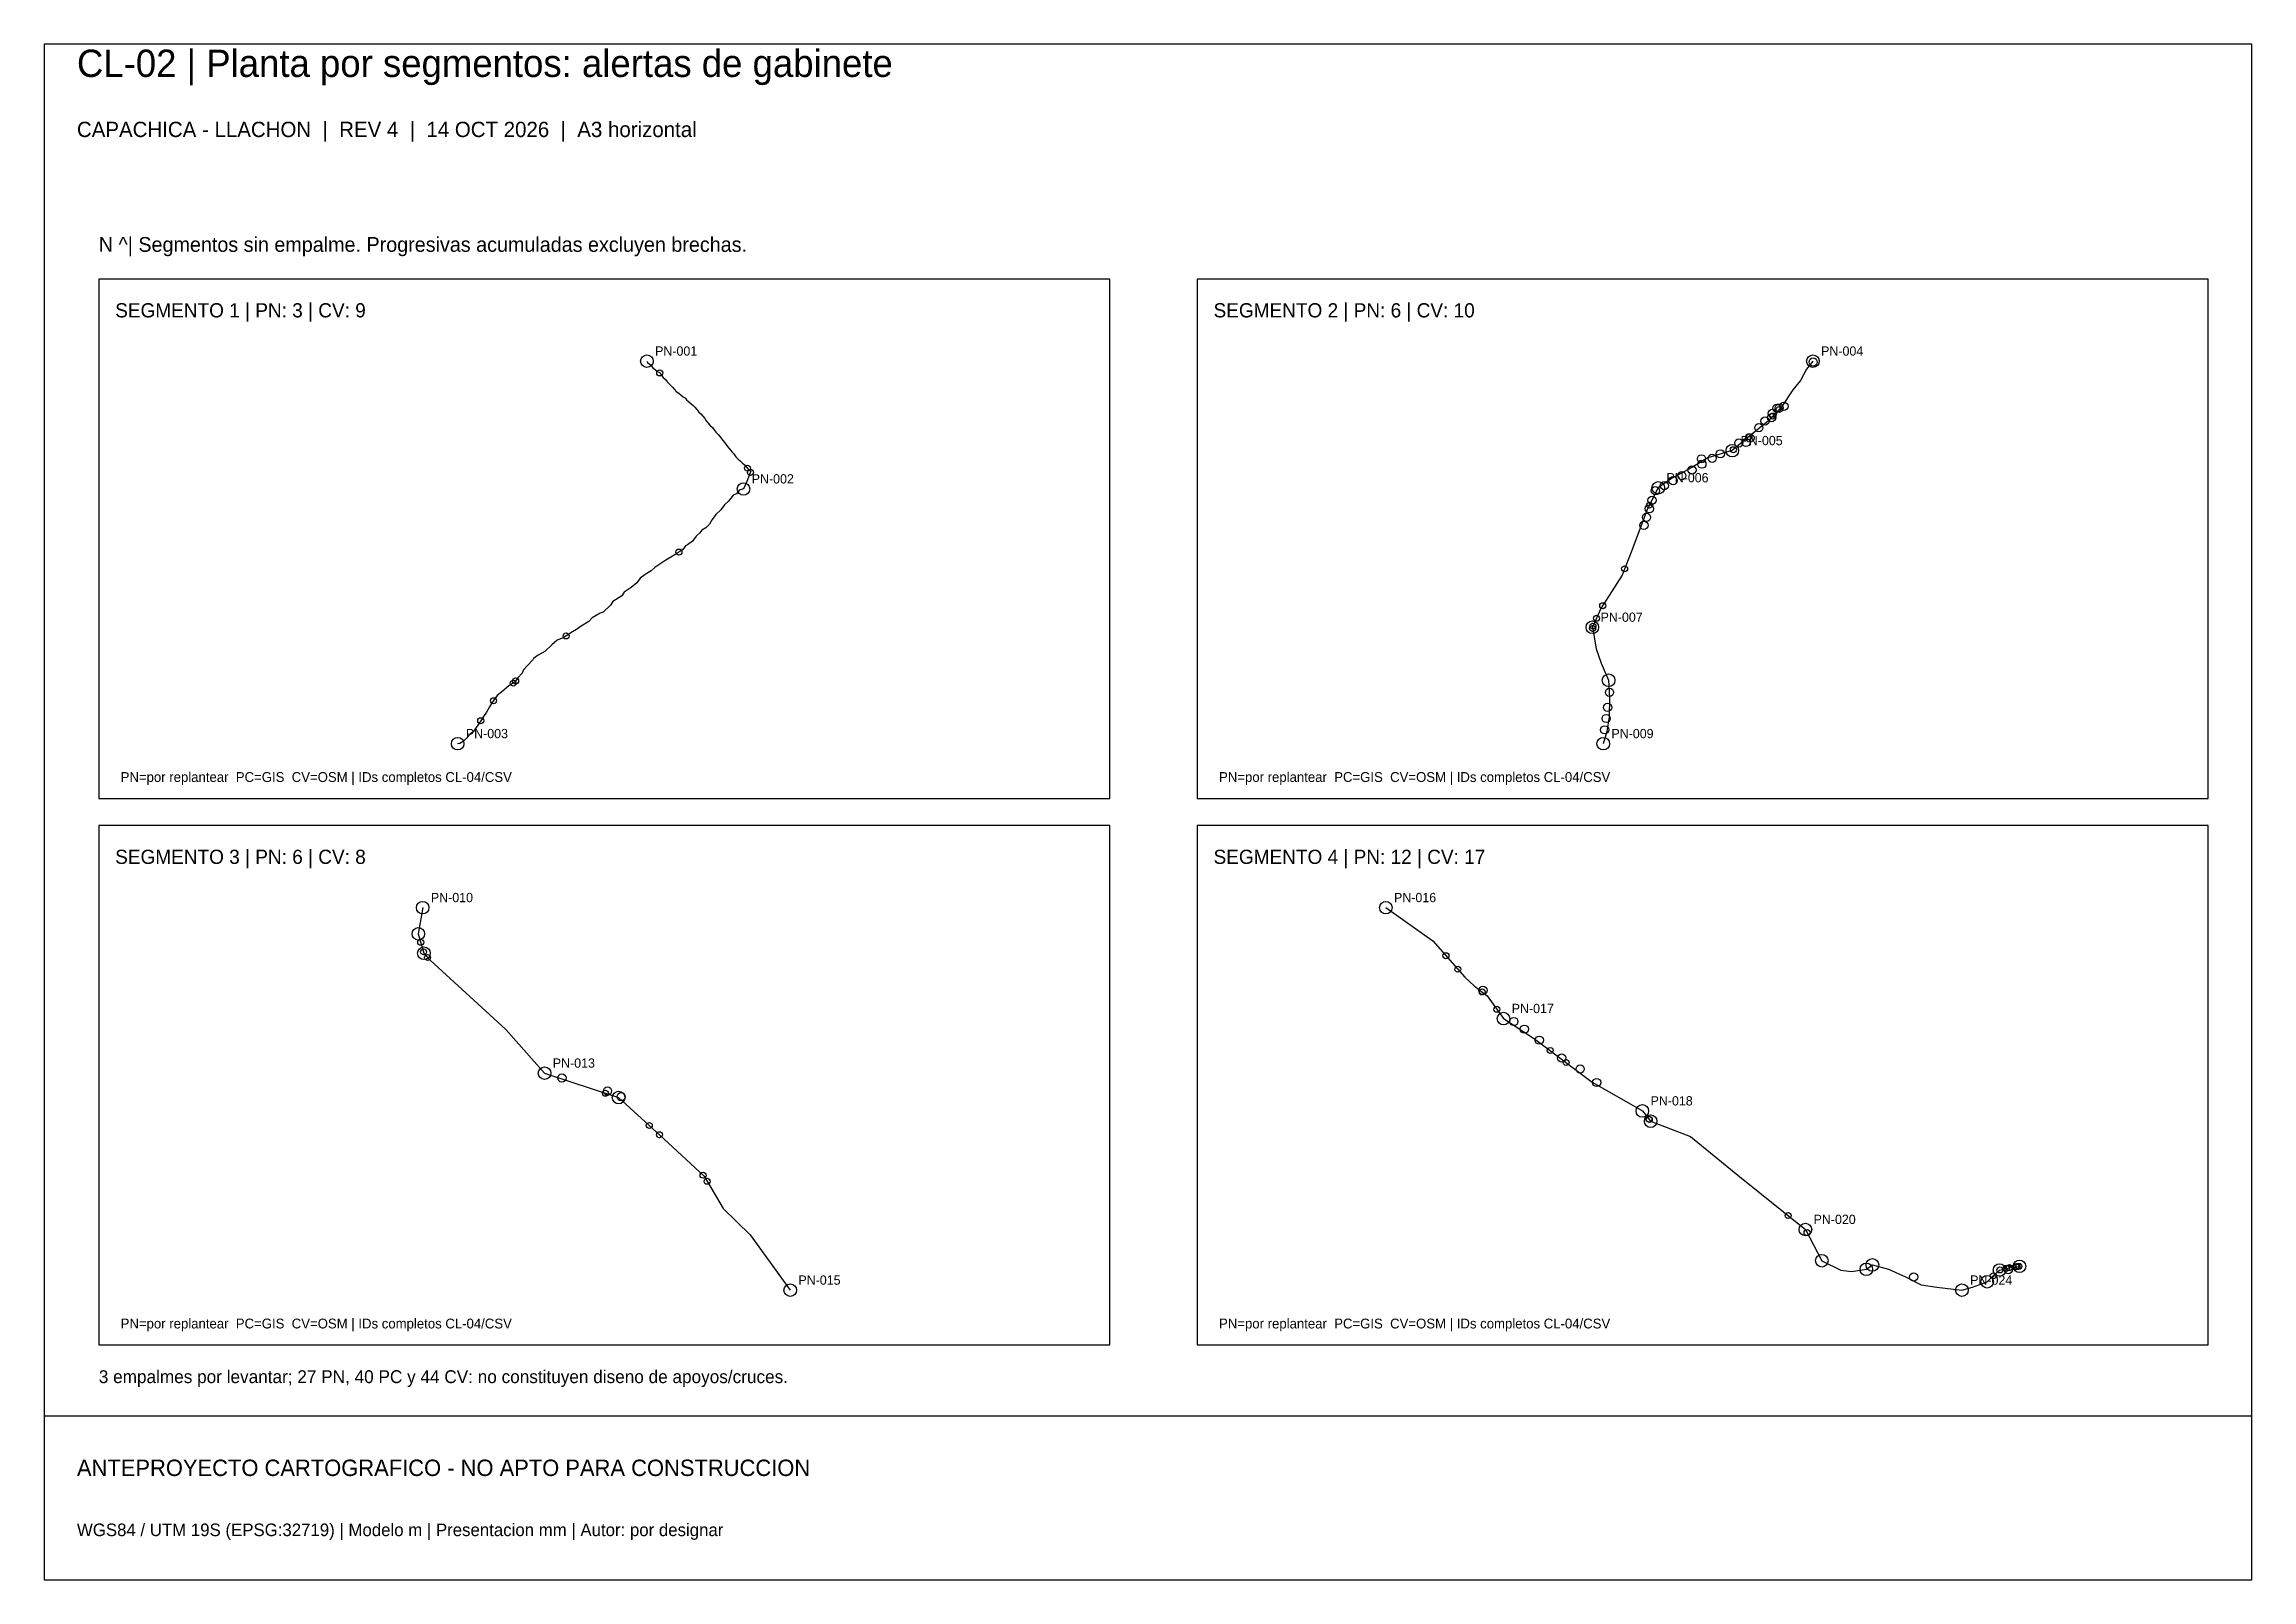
# Paper-space layout 'CL-02_A3' of a CAD drawing. Header units: metres, sheet in millimetres. Extents: x 8 to 412, y 8 to 289.
import ezdxf

# ---------------------------------------------------------------- set-up
doc = ezdxf.new("R2010")
doc.units = ezdxf.units.M
for name, color, linetype in [('CV', 30, 'Continuous'), ('KML', 5, 'Continuous'), ('MARCO', 7, 'Continuous'), ('NOTA', 1, 'Continuous'), ('PC', 1, 'Continuous'), ('PN', 4, 'Continuous'), ('TEXT', 7, 'Continuous')]:
    doc.layers.add(name, color=color, linetype=linetype)

psp = doc.layouts.new('CL-02_A3')

# ---------------------------------------------------------------- linework, layer by layer
at = {"layer": 'CV'}
for centre in [(120.65, 228.83), (325.49, 222.15), (324.34, 220.95), (317.13, 214.79), (319.97, 217.16), (136.7, 211.41), (137.25, 210.65), (301.77, 204.64), (124.16, 196.06), (297.22, 193), (293.22, 186.25), (291.36, 182.07), (291.42, 182.51), (292.08, 183.95), (103.52, 180.71), (93.83, 172.07), (94.28, 172.48), (87.89, 165.2), (90.23, 168.87), (76.91, 124.67), (77.42, 122.91), (78.16, 121.87), (264.53, 122.21), (266.69, 119.74), (271.14, 115.58), (273.83, 112.41), (283.6, 104.87), (286.52, 102.66), (110.72, 97.04), (118.73, 91.14), (120.6, 89.44), (301.67, 92.3), (301.73, 92.23), (128.57, 82.04), (129.32, 80.93), (327.14, 74.66), (330.6, 71.53), (365.89, 64.71), (367.06, 64.99), (367.63, 65.13), (368.83, 65.29), (369.01, 65.31), (369.37, 65.35), (364.69, 63.63)]:
    psp.add_circle(centre, 0.55, dxfattribs=at)
at = {"layer": 'KML'}
for points in [[(118.3, 231), (118.44, 230.77), (118.93, 230.3), (119.32, 229.83), (120.15, 229.14), (120.59, 228.9), (120.98, 228.44), (121.24, 228.09), (121.72, 227.63), (122.1, 227.17), (122.48, 226.71), (122.96, 226.26), (123.33, 225.81), (123.68, 225.47), (124.14, 225.13), (124.59, 224.79), (124.94, 224.45), (125.37, 224.23), (125.52, 223.9), (125.96, 223.56), (126.31, 223.23), (126.75, 222.9), (127.1, 222.57), (127.46, 222.13), (127.82, 221.69), (128.16, 221.36), (128.52, 220.93), (128.88, 220.49), (129.14, 220.06), (129.48, 219.73), (129.83, 219.3), (130.28, 218.87), (130.41, 218.66), (130.89, 218.02), (131.33, 217.59), (131.68, 217.17), (132.03, 216.75), (132.26, 216.43), (132.73, 215.8), (133.08, 215.38), (133.32, 215.06), (133.66, 214.64), (133.89, 214.33), (134.22, 214.01), (134.57, 213.49), (135, 213.08), (135.43, 212.67), (135.75, 212.37), (136.07, 212.07), (136.49, 211.66), (136.82, 211.26), (137.14, 210.96), (137.33, 210.86), (136.6, 208.96), (135.98, 207.61), (135.18, 207.39), (134.67, 206.71), (134.08, 206.49), (133.22, 205.37), (132.5, 204.7), (131.82, 203.81), (130.93, 202.92), (130.25, 202.04), (129.78, 201.16), (129.07, 200.49), (128.33, 200.05), (127.99, 199.61), (127.29, 198.95), (126.62, 198.07), (125.71, 197.41), (125.34, 197.19), (124.85, 196.54), (123.57, 195.66), (121.74, 194.57), (119.75, 193.25), (119.06, 192.6), (117.97, 191.95), (117.08, 191.3), (116.44, 190.44), (115.4, 189.57), (114.16, 188.71), (113.69, 188.07), (112.09, 187), (111.62, 186.36), (110.29, 185.09), (109.73, 184.87), (109.02, 184.44), (108.31, 184.02), (107.66, 183.37), (106.26, 182.51), (105.41, 181.87), (104.71, 181.44), (103.67, 180.8), (102.97, 180.37), (101.88, 179.94), (100.89, 179.1), (99.61, 177.84), (98.38, 177.2), (97.55, 176.57), (97.41, 176.37), (96.48, 175.33), (95.71, 174.51), (95.47, 173.89), (94.7, 173.07), (94.13, 172.25), (93.11, 171.63), (91.68, 170.4), (90.87, 169.79), (90.31, 168.98), (89.89, 168.37), (89.47, 167.77), (88.97, 166.77), (88.42, 165.97), (88.01, 165.37), (87.46, 164.58), (86.91, 163.78), (86.5, 163.19), (86.04, 162.79), (85.3, 162), (84.7, 161.41), (84.05, 161.01), (83.67, 161)], [(331.68, 231), (330.48, 229.53), (329.42, 227.46), (328.01, 225.72), (325.85, 222.53), (323.53, 220.1), (320.16, 217.31), (316.93, 214.62), (312.44, 213.32), (309.52, 211.55), (305.81, 209.5), (303.37, 207.82), (301.37, 203.85), (298.52, 196.37), (296.77, 191.83), (292.89, 185.73), (291.32, 182.3), (292.04, 178.35), (292.94, 175.73), (294.29, 172.61), (294.46, 169.38), (294.39, 165.91), (293.96, 163.26), (293.31, 161)], [(77.27, 131), (76.47, 126.2), (77.5, 122.65), (78.61, 121.36), (92.47, 108.73), (99.58, 100.71), (113.12, 96.25), (121.42, 88.69), (128.78, 81.84), (132.26, 75.96), (137.21, 71.11), (144.53, 61)], [(253.52, 131), (262.15, 124.93), (268, 118.25), (269.66, 116.71), (272.05, 114.88), (275.06, 110.7), (280.75, 107.02), (291.29, 99.06), (300.47, 93.8), (301.98, 91.92), (309.27, 89.13), (317.92, 82.07), (330.3, 72.11), (333.31, 66.39), (336.81, 64.64), (338.73, 64.42), (341.46, 64.82), (342.56, 65.63), (345.52, 64.87), (348.59, 63.42), (351.46, 61.96), (354.36, 61.53), (358.95, 61), (360.88, 61.54), (363.57, 62.55), (364.99, 63.93), (365.82, 64.69), (367.83, 65.18), (369.48, 65.36)]]:
    psp.add_lwpolyline(points, dxfattribs=at)
at = {"layer": 'MARCO'}
psp.add_line((8, 38), (412, 38), dxfattribs=at)
for points in [[(8, 8), (412, 8), (412, 289), (8, 289), (8, 8)], [(18, 151), (203, 151), (203, 246), (18, 246), (18, 151)], [(219, 151), (404, 151), (404, 246), (219, 246), (219, 151)], [(18, 51), (203, 51), (203, 146), (18, 146), (18, 51)], [(219, 51), (404, 51), (404, 146), (219, 146), (219, 51)]]:
    psp.add_lwpolyline(points, dxfattribs=at)
at = {"layer": 'PC'}
for centre in [(331.72, 230.84), (325.07, 222.37), (325.51, 222.42), (326.37, 222.73), (321.78, 218.82), (322.92, 220.03), (324.13, 220.66), (324.24, 221.44), (314.75, 214.03), (318.13, 216.03), (319.42, 216.12), (320.15, 216.95), (307.68, 210.04), (309.54, 211.08), (311.29, 213.12), (311.36, 212.14), (313.24, 213.21), (302.23, 205.54), (302.83, 207.28), (304.5, 208.21), (306.09, 209.13), (301.22, 202.41), (301.74, 203.98), (300.75, 200.96), (294.45, 170.39), (293.84, 165.6), (294.1, 167.65), (293.57, 163.54), (271.29, 115.88), (276.95, 110.16), (278.87, 108.76), (281.62, 106.76), (285.69, 103.49), (289.09, 101.47), (102.75, 99.83), (111.08, 97.46), (113.59, 96.42), (292.1, 99.01), (367.43, 64.76), (350.12, 63.41)]:
    psp.add_circle(centre, 0.75, dxfattribs=at)
at = {"layer": 'PN'}
for centre in [(118.3, 231), (331.68, 231), (316.93, 214.62), (135.98, 207.61), (303.37, 207.82), (291.32, 182.3), (294.29, 172.61), (83.67, 161), (293.31, 161), (77.27, 131), (253.52, 131), (76.47, 126.2), (77.5, 122.65), (275.06, 110.7), (99.58, 100.71), (113.12, 96.25), (300.47, 93.8), (301.98, 91.92), (330.3, 72.11), (333.31, 66.39), (341.46, 64.82), (342.56, 65.63), (365.82, 64.69), (369.48, 65.36), (144.53, 61), (358.95, 61), (363.57, 62.55)]:
    psp.add_circle(centre, 1.15, dxfattribs=at)

# ---------------------------------------------------------------- texts
at = {"layer": 'NOTA'}
for s, height, p in [('3 empalmes por levantar; 27 PN, 40 PC y 44 CV: no constituyen diseno de apoyos/cruces.', 2.35, (18, 44)), ('ANTEPROYECTO CARTOGRAFICO - NO APTO PARA CONSTRUCCION', 3, (14, 27))]:
    psp.add_text(s, height=height, dxfattribs=at).set_placement(p)
at = {"layer": 'PN'}
for s, p in [('PN-001', (119.8, 232)), ('PN-004', (333.18, 232)), ('PN-005', (318.43, 215.62)), ('PN-002', (137.48, 208.61)), ('PN-006', (304.87, 208.82)), ('PN-007', (292.82, 183.3)), ('PN-003', (85.17, 162)), ('PN-009', (294.81, 162)), ('PN-010', (78.77, 132)), ('PN-016', (255.02, 132)), ('PN-017', (276.56, 111.7)), ('PN-013', (101.08, 101.71)), ('PN-018', (301.97, 94.8)), ('PN-020', (331.8, 73.11)), ('PN-015', (146.03, 62)), ('PN-024', (360.45, 62))]:
    psp.add_text(s, height=1.7, dxfattribs=at).set_placement(p)
at = {"layer": 'TEXT'}
for s, height, p in [('CL-02 | Planta por segmentos: alertas de gabinete', 5, (14, 283)), ('CAPACHICA - LLACHON  |  REV 4  |  14 OCT 2026  |  A3 horizontal', 2.8, (14, 272)), ('N ^ | Segmentos sin empalme. Progresivas acumuladas excluyen brechas.', 2.7, (18, 251)), ('SEGMENTO 1 | PN: 3 | CV: 9', 2.6, (21, 239)), ('SEGMENTO 2 | PN: 6 | CV: 10', 2.6, (222, 239)), ('PN=por replantear  PC=GIS  CV=OSM | IDs completos CL-04/CSV', 1.8, (22, 154)), ('PN=por replantear  PC=GIS  CV=OSM | IDs completos CL-04/CSV', 1.8, (223, 154)), ('SEGMENTO 3 | PN: 6 | CV: 8', 2.6, (21, 139)), ('SEGMENTO 4 | PN: 12 | CV: 17', 2.6, (222, 139)), ('PN=por replantear  PC=GIS  CV=OSM | IDs completos CL-04/CSV', 1.8, (22, 54)), ('PN=por replantear  PC=GIS  CV=OSM | IDs completos CL-04/CSV', 1.8, (223, 54)), ('WGS84 / UTM 19S (EPSG:32719) | Modelo m | Presentacion mm | Autor: por designar', 2.3, (14, 16))]:
    psp.add_text(s, height=height, dxfattribs=at).set_placement(p)

doc.saveas('drawing.dxf')
